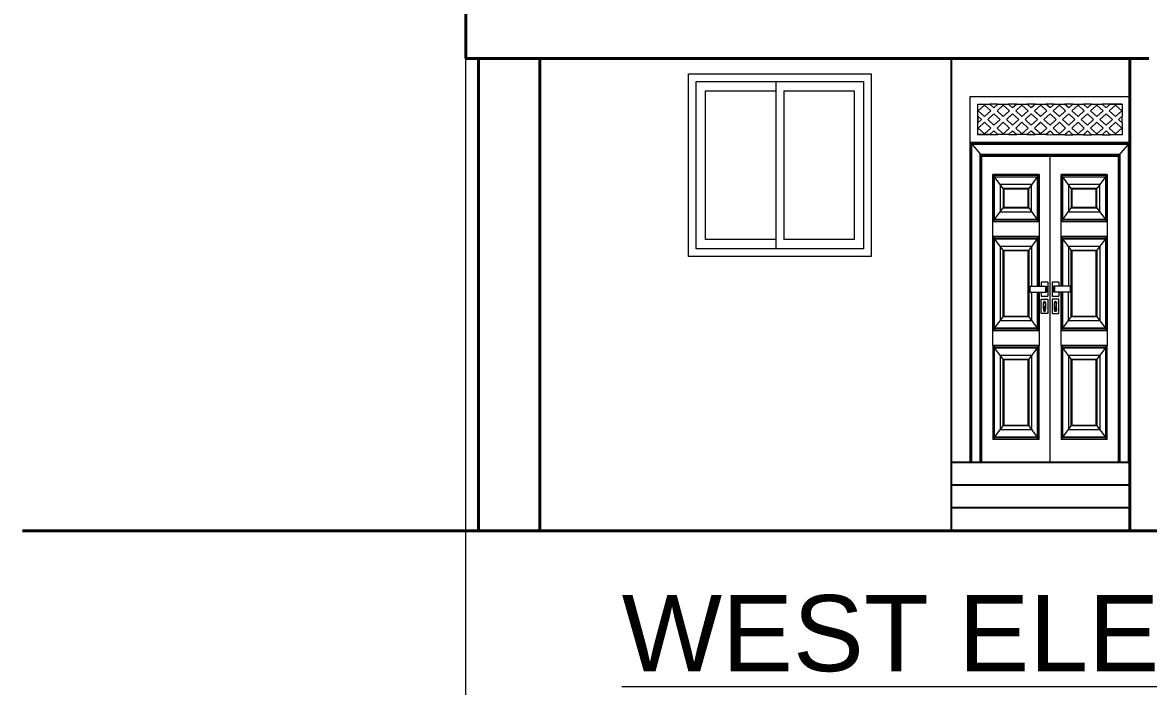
# Model space of a CAD drawing. Header units: inches. Extents: x 136316 to 155547, y -21384 to -17606.
# Drawn here: x 154909 to 155204.9, y -20502.4 to -20328.1 of the extents above; entities that cross this region are included whole.
import ezdxf

# ---------------------------------------------------------------- set-up
doc = ezdxf.new("R2010")
doc.units = ezdxf.units.IN
doc.header["$LTSCALE"] = 0.5
doc.header["$MEASUREMENT"] = 0
for name, color, linetype, lineweight in [('Annotate-Lite.w', 177, 'Continuous', 9), ('F-FURNITURE', 30, 'Continuous', 13), ('HACTH', 253, 'Continuous', 9), ('Text-100.w', 254, 'Continuous', 9), ('wall', 1, 'Continuous', 40), ('wall light', 6, 'Continuous', 25), ('window', 4, 'Continuous', 13)]:
    doc.layers.add(name, color=color, linetype=linetype, lineweight=lineweight)
doc.styles.add('arial', font='arial.ttf')

msp = doc.modelspace()

# ---------------------------------------------------------------- linework, layer by layer
at = {"layer": 'Annotate-Lite.w'}
msp.add_xline((155025.48, -19234.17), (0, 1), dxfattribs=at)
at = {"layer": 'F-FURNITURE'}
for p, q in [((155158.03, -20443.52), (155158.03, -20347.52)), ((155158.03, -20347.52), (155200.03, -20347.52)), ((155160.03, -20352.62), (155160.03, -20349.52)), ((155160.03, -20349.52), (155163.22, -20349.52)), ((155160.19, -20351.25), (155161.83, -20349.74)), ((155160.19, -20351.25), (155161.83, -20349.75)), ((155161.83, -20349.74), (155163.47, -20351.25)), ((155164.29, -20350.5), (155163.22, -20349.52)), ((155163.22, -20349.52), (155163.23, -20349.52)), ((155164.29, -20350.49), (155163.23, -20349.52)), ((155165.35, -20349.52), (155163.23, -20349.52)), ((155165.35, -20349.52), (155164.29, -20350.5)), ((155165.1, -20351.25), (155166.74, -20349.74)), ((155165.11, -20351.25), (155166.75, -20349.75)), ((155165.35, -20349.52), (155168.14, -20349.52)), ((155166.74, -20349.74), (155168.38, -20351.25)), ((155169.2, -20350.5), (155168.14, -20349.52)), ((155169.2, -20350.5), (155168.14, -20349.52)), ((155168.14, -20349.52), (155168.14, -20349.52)), ((155170.27, -20349.52), (155168.14, -20349.52)), ((155170.27, -20349.52), (155169.2, -20350.5)), ((155170.02, -20351.25), (155171.66, -20349.74)), ((155170.03, -20351.25), (155171.66, -20349.75)), ((155170.27, -20349.52), (155173.05, -20349.52)), ((155171.66, -20349.74), (155173.3, -20351.25)), ((155174.12, -20350.5), (155173.05, -20349.52)), ((155173.05, -20349.52), (155173.06, -20349.52)), ((155174.12, -20350.5), (155173.06, -20349.52)), ((155175.18, -20349.52), (155173.06, -20349.52)), ((155175.18, -20349.52), (155174.12, -20350.5)), ((155174.94, -20351.25), (155176.58, -20349.74)), ((155174.94, -20351.25), (155176.58, -20349.75)), ((155175.18, -20349.52), (155177.97, -20349.52)), ((155176.58, -20349.74), (155178.21, -20351.25)), ((155179.03, -20350.5), (155177.97, -20349.52)), ((155177.97, -20349.52), (155177.97, -20349.52)), ((155179.04, -20350.5), (155177.97, -20349.52)), ((155180.1, -20349.52), (155177.97, -20349.52)), ((155180.1, -20349.52), (155179.03, -20350.5)), ((155179.85, -20351.25), (155181.49, -20349.74)), ((155179.86, -20351.25), (155181.49, -20349.75)), ((155180.1, -20349.52), (155182.88, -20349.52)), ((155181.49, -20349.74), (155183.13, -20351.25)), ((155183.95, -20350.5), (155182.88, -20349.52)), ((155182.88, -20349.52), (155182.89, -20349.52)), ((155183.95, -20350.5), (155182.89, -20349.52)), ((155185.01, -20349.52), (155182.89, -20349.52)), ((155185.01, -20349.52), (155183.95, -20350.5)), ((155184.77, -20351.25), (155186.41, -20349.74)), ((155184.77, -20351.25), (155186.41, -20349.75)), ((155185.01, -20349.52), (155187.8, -20349.52)), ((155186.41, -20349.74), (155188.05, -20351.25)), ((155188.86, -20350.5), (155187.8, -20349.52)), ((155187.8, -20349.52), (155187.81, -20349.52)), ((155188.87, -20350.5), (155187.81, -20349.52)), ((155189.93, -20349.52), (155187.81, -20349.52)), ((155189.93, -20349.52), (155188.86, -20350.5)), ((155189.68, -20351.25), (155191.32, -20349.74)), ((155189.69, -20351.25), (155191.33, -20349.75)), ((155189.93, -20349.52), (155192.72, -20349.52)), ((155191.32, -20349.74), (155192.96, -20351.25)), ((155193.78, -20350.5), (155192.72, -20349.52)), ((155192.72, -20349.52), (155192.72, -20349.52)), ((155193.78, -20350.5), (155192.72, -20349.52)), ((155194.85, -20349.52), (155192.72, -20349.52)), ((155194.85, -20349.52), (155193.78, -20350.5)), ((155194.6, -20351.25), (155196.24, -20349.75)), ((155194.61, -20351.25), (155196.24, -20349.75)), ((155194.85, -20349.52), (155194.85, -20349.52)), ((155194.85, -20349.52), (155198.03, -20349.52)), ((155198.03, -20349.52), (155194.85, -20349.52)), ((155196.24, -20349.75), (155197.88, -20351.25)), ((155198.03, -20349.52), (155198.03, -20352.62)), ((155198.03, -20349.52), (155198.03, -20349.52)), ((155160.03, -20357.51), (155160.03, -20352.62)), ((155160.03, -20352.62), (155161.01, -20353.52)), ((155161.01, -20353.52), (155160.03, -20354.41)), ((155160.06, -20352.64), (155160.06, -20354.39)), ((155161.83, -20352.76), (155160.19, -20351.25)), ((155160.19, -20351.25), (155160.19, -20351.25)), ((155161.83, -20352.76), (155160.19, -20351.25)), ((155163.47, -20351.25), (155161.83, -20352.76)), ((155162.65, -20353.52), (155164.29, -20352.01)), ((155162.65, -20353.52), (155164.29, -20352.01)), ((155164.28, -20355.02), (155162.65, -20353.52)), ((155162.65, -20353.52), (155162.65, -20353.52)), ((155164.29, -20355.02), (155162.65, -20353.52)), ((155165.92, -20353.52), (155164.28, -20355.02)), ((155164.29, -20352.01), (155165.92, -20353.52)), ((155166.74, -20352.76), (155165.1, -20351.25)), ((155165.1, -20351.25), (155165.11, -20351.25)), ((155166.75, -20352.76), (155165.11, -20351.25)), ((155168.38, -20351.25), (155166.74, -20352.76)), ((155167.56, -20353.52), (155169.2, -20352.01)), ((155169.2, -20355.02), (155167.56, -20353.52)), ((155167.56, -20353.52), (155167.57, -20353.52)), ((155167.57, -20353.52), (155169.2, -20352.01)), ((155169.2, -20355.02), (155167.57, -20353.52)), ((155169.2, -20352.01), (155170.84, -20353.52)), ((155170.84, -20353.52), (155169.2, -20355.02)), ((155171.66, -20352.76), (155170.02, -20351.25)), ((155170.02, -20351.25), (155170.03, -20351.25)), ((155171.66, -20352.76), (155170.03, -20351.25)), ((155173.3, -20351.25), (155171.66, -20352.76)), ((155172.48, -20353.52), (155174.12, -20352.01)), ((155172.48, -20353.52), (155174.12, -20352.01)), ((155174.12, -20355.02), (155172.48, -20353.52)), ((155172.48, -20353.52), (155172.48, -20353.52)), ((155174.12, -20355.02), (155172.48, -20353.52)), ((155174.12, -20352.01), (155175.76, -20353.52)), ((155175.76, -20353.52), (155174.12, -20355.02)), ((155176.57, -20352.76), (155174.94, -20351.25)), ((155174.94, -20351.25), (155174.94, -20351.25)), ((155176.58, -20352.76), (155174.94, -20351.25)), ((155178.21, -20351.25), (155176.57, -20352.76)), ((155177.39, -20353.52), (155179.03, -20352.01)), ((155179.03, -20355.03), (155177.39, -20353.52)), ((155177.39, -20353.52), (155177.4, -20353.52)), ((155177.4, -20353.52), (155179.04, -20352.01)), ((155179.04, -20355.02), (155177.4, -20353.52)), ((155179.03, -20352.01), (155180.67, -20353.52)), ((155180.67, -20353.52), (155179.03, -20355.03)), ((155181.49, -20352.76), (155179.85, -20351.25)), ((155179.85, -20351.25), (155179.86, -20351.25)), ((155181.49, -20352.76), (155179.86, -20351.25)), ((155183.13, -20351.25), (155181.49, -20352.76)), ((155182.31, -20353.52), (155183.95, -20352.01)), ((155183.95, -20355.03), (155182.31, -20353.52)), ((155182.31, -20353.52), (155182.32, -20353.52)), ((155182.32, -20353.52), (155183.95, -20352.01)), ((155183.95, -20355.02), (155182.32, -20353.52)), ((155183.95, -20352.01), (155185.59, -20353.52)), ((155185.59, -20353.52), (155183.95, -20355.03)), ((155186.41, -20352.76), (155184.77, -20351.25)), ((155186.41, -20352.76), (155184.77, -20351.25)), ((155184.77, -20351.25), (155184.77, -20351.25)), ((155188.05, -20351.25), (155186.41, -20352.76)), ((155187.23, -20353.52), (155188.86, -20352.01)), ((155187.23, -20353.52), (155188.87, -20352.01)), ((155188.86, -20355.03), (155187.23, -20353.52)), ((155187.23, -20353.52), (155187.23, -20353.52)), ((155188.87, -20355.02), (155187.23, -20353.52)), ((155188.86, -20352.01), (155190.5, -20353.52)), ((155190.5, -20353.52), (155188.86, -20355.03)), ((155191.32, -20352.76), (155189.68, -20351.25)), ((155189.68, -20351.25), (155189.69, -20351.25)), ((155191.33, -20352.76), (155189.69, -20351.25)), ((155192.96, -20351.25), (155191.32, -20352.76)), ((155192.14, -20353.52), (155193.78, -20352.01)), ((155193.78, -20355.03), (155192.14, -20353.52)), ((155192.14, -20353.52), (155192.15, -20353.52)), ((155192.15, -20353.52), (155193.78, -20352.01)), ((155193.78, -20355.02), (155192.15, -20353.52)), ((155193.78, -20352.01), (155195.42, -20353.52)), ((155195.42, -20353.52), (155193.78, -20355.03)), ((155196.24, -20352.76), (155194.6, -20351.25)), ((155194.6, -20351.25), (155194.61, -20351.25)), ((155196.24, -20352.76), (155194.61, -20351.25)), ((155197.88, -20351.25), (155196.24, -20352.76)), ((155197.06, -20353.52), (155198.03, -20352.62)), ((155197.06, -20353.52), (155198.03, -20352.63)), ((155198.03, -20354.41), (155197.06, -20353.52)), ((155198.03, -20354.41), (155197.06, -20353.52)), ((155197.06, -20353.52), (155197.06, -20353.52)), ((155198.03, -20352.63), (155198.03, -20352.62)), ((155198.03, -20354.41), (155198.03, -20352.63)), ((155160.19, -20355.78), (155161.83, -20354.27)), ((155160.19, -20355.78), (155161.83, -20354.27)), ((155161.83, -20357.29), (155160.19, -20355.78)), ((155161.83, -20357.28), (155160.19, -20355.78)), ((155160.19, -20355.78), (155160.19, -20355.78)), ((155161.83, -20354.27), (155163.47, -20355.78)), ((155163.47, -20355.78), (155161.83, -20357.29)), ((155163.22, -20357.51), (155164.28, -20356.53)), ((155163.22, -20357.51), (155164.29, -20356.54)), ((155164.28, -20356.53), (155165.35, -20357.51)), ((155165.1, -20355.78), (155166.74, -20354.27)), ((155166.74, -20357.29), (155165.1, -20355.78)), ((155165.1, -20355.78), (155165.11, -20355.78)), ((155165.11, -20355.78), (155166.75, -20354.27)), ((155166.75, -20357.28), (155165.11, -20355.78)), ((155166.74, -20354.27), (155168.38, -20355.78)), ((155168.38, -20355.78), (155166.74, -20357.29)), ((155168.14, -20357.51), (155169.2, -20356.53)), ((155168.14, -20357.51), (155169.2, -20356.54)), ((155169.2, -20356.53), (155170.27, -20357.51)), ((155170.02, -20355.78), (155171.66, -20354.27)), ((155171.66, -20357.29), (155170.02, -20355.78)), ((155170.02, -20355.78), (155170.03, -20355.78)), ((155170.03, -20355.78), (155171.66, -20354.27)), ((155171.66, -20357.29), (155170.03, -20355.78)), ((155171.66, -20354.27), (155173.3, -20355.78)), ((155173.3, -20355.78), (155171.66, -20357.29)), ((155173.05, -20357.51), (155174.12, -20356.53)), ((155173.06, -20357.51), (155174.12, -20356.54)), ((155174.12, -20356.53), (155175.18, -20357.51)), ((155174.94, -20355.78), (155176.57, -20354.27)), ((155174.94, -20355.78), (155176.58, -20354.27)), ((155176.57, -20357.29), (155174.94, -20355.78)), ((155176.58, -20357.29), (155174.94, -20355.78)), ((155174.94, -20355.78), (155174.94, -20355.78)), ((155176.57, -20354.27), (155178.21, -20355.78)), ((155178.21, -20355.78), (155176.57, -20357.29)), ((155177.97, -20357.51), (155179.03, -20356.53)), ((155177.97, -20357.51), (155179.04, -20356.54)), ((155179.03, -20356.53), (155180.1, -20357.52)), ((155179.85, -20355.78), (155181.49, -20354.27)), ((155181.49, -20357.29), (155179.85, -20355.78)), ((155179.85, -20355.78), (155179.86, -20355.78)), ((155179.86, -20355.78), (155181.49, -20354.27)), ((155181.49, -20357.29), (155179.86, -20355.78)), ((155181.49, -20354.27), (155183.13, -20355.78)), ((155183.13, -20355.78), (155181.49, -20357.29)), ((155182.88, -20357.52), (155183.95, -20356.53)), ((155182.89, -20357.52), (155183.95, -20356.54)), ((155183.95, -20356.53), (155185.01, -20357.52)), ((155184.77, -20355.78), (155186.41, -20354.27)), ((155184.77, -20355.78), (155186.41, -20354.27)), ((155186.41, -20357.29), (155184.77, -20355.78)), ((155184.77, -20355.78), (155184.77, -20355.78)), ((155186.41, -20357.29), (155184.77, -20355.78)), ((155186.41, -20354.27), (155188.05, -20355.78)), ((155188.05, -20355.78), (155186.41, -20357.29)), ((155187.8, -20357.52), (155188.86, -20356.53)), ((155187.8, -20357.52), (155188.87, -20356.54)), ((155188.86, -20356.53), (155189.93, -20357.52)), ((155189.68, -20355.78), (155191.32, -20354.27)), ((155191.32, -20357.29), (155189.68, -20355.78)), ((155189.68, -20355.78), (155189.69, -20355.78)), ((155189.69, -20355.78), (155191.33, -20354.27)), ((155191.33, -20357.29), (155189.69, -20355.78)), ((155191.32, -20354.27), (155192.96, -20355.78)), ((155192.96, -20355.78), (155191.32, -20357.29)), ((155192.71, -20357.52), (155193.78, -20356.53)), ((155192.72, -20357.52), (155193.78, -20356.54)), ((155193.78, -20356.53), (155194.85, -20357.52)), ((155194.6, -20355.78), (155196.24, -20354.27)), ((155196.24, -20357.29), (155194.6, -20355.78)), ((155194.6, -20355.78), (155194.61, -20355.78)), ((155194.61, -20355.78), (155196.24, -20354.27)), ((155196.24, -20357.29), (155194.61, -20355.78)), ((155196.24, -20354.27), (155197.88, -20355.78)), ((155197.88, -20355.78), (155196.24, -20357.29)), ((155198.03, -20354.41), (155198.03, -20357.52)), ((155198.03, -20354.41), (155198.03, -20354.41)), ((155158.03, -20359.52), (155200.03, -20359.52)), ((155158.1, -20443.52), (155158.1, -20359.59)), ((155158.1, -20359.59), (155199.97, -20359.59)), ((155158.1, -20359.59), (155161.03, -20363.02)), ((155160.03, -20357.51), (155160.03, -20357.52)), ((155163.22, -20357.51), (155160.03, -20357.51)), ((155160.03, -20357.52), (155160.06, -20357.52)), ((155160.06, -20357.51), (155160.06, -20357.52)), ((155160.06, -20357.52), (155163.22, -20357.51)), ((155163.22, -20357.51), (155163.22, -20357.51)), ((155163.22, -20357.51), (155165.35, -20357.51)), ((155168.14, -20357.51), (155165.35, -20357.51)), ((155168.14, -20357.51), (155168.14, -20357.51)), ((155168.14, -20357.51), (155170.27, -20357.51)), ((155173.05, -20357.51), (155170.27, -20357.51)), ((155173.06, -20357.51), (155173.05, -20357.51)), ((155173.06, -20357.51), (155175.18, -20357.51)), ((155177.97, -20357.51), (155175.18, -20357.51)), ((155177.97, -20357.51), (155177.97, -20357.51)), ((155177.97, -20357.51), (155180.1, -20357.52)), ((155182.88, -20357.52), (155180.1, -20357.52)), ((155182.89, -20357.52), (155182.88, -20357.52)), ((155182.89, -20357.52), (155185.01, -20357.52)), ((155187.8, -20357.52), (155185.01, -20357.52)), ((155187.8, -20357.52), (155187.8, -20357.52)), ((155187.8, -20357.52), (155189.93, -20357.52)), ((155192.71, -20357.52), (155189.93, -20357.52)), ((155192.72, -20357.52), (155192.71, -20357.52)), ((155192.72, -20357.52), (155194.85, -20357.52)), ((155198.03, -20357.52), (155194.85, -20357.52)), ((155199.97, -20359.59), (155197.03, -20363.02)), ((155199.97, -20359.59), (155199.97, -20443.52)), ((155158.12, -20359.62), (155199.95, -20359.62)), ((155158.12, -20362.52), (155158.12, -20359.62)), ((155158.12, -20362.52), (155158.18, -20362.52)), ((155158.12, -20443.52), (155158.12, -20362.52)), ((155158.22, -20362.52), (155158.26, -20362.52)), ((155158.31, -20362.52), (155158.41, -20362.52)), ((155158.46, -20443.52), (155158.46, -20360.02)), ((155158.46, -20360.02), (155199.6, -20360.02)), ((155199.6, -20360.02), (155199.6, -20443.52)), ((155199.6, -20362.52), (155199.7, -20362.52)), ((155199.76, -20362.52), (155199.8, -20362.52)), ((155199.85, -20362.52), (155199.92, -20362.52)), ((155199.95, -20359.62), (155199.95, -20443.52)), ((155160.69, -20443.52), (155160.69, -20362.62)), ((155160.69, -20362.62), (155197.38, -20362.62)), ((155161.03, -20443.52), (155161.03, -20363.02)), ((155161.03, -20363.02), (155197.03, -20363.02)), ((155161.12, -20362.62), (155161.12, -20362.67)), ((155161.12, -20362.72), (155161.12, -20362.77)), ((155161.12, -20362.82), (155161.12, -20362.9)), ((155161.12, -20362.93), (155161.12, -20363.02)), ((155161.12, -20443.52), (155161.12, -20363.12)), ((155161.12, -20363.12), (155196.95, -20363.12)), ((155179.03, -20443.52), (155179.03, -20363.12)), ((155196.95, -20362.62), (155196.95, -20362.67)), ((155196.95, -20362.72), (155196.95, -20362.77)), ((155196.95, -20362.82), (155196.95, -20362.9)), ((155196.95, -20362.93), (155196.95, -20363.02)), ((155196.95, -20363.12), (155196.95, -20443.52)), ((155197.03, -20363.02), (155197.03, -20443.52)), ((155197.38, -20362.62), (155197.38, -20443.52)), ((155164.01, -20408.99), (155164.01, -20368.01)), ((155176.14, -20368.01), (155164.01, -20368.01)), ((155164.09, -20380.28), (155164.09, -20368.12)), ((155164.09, -20368.12), (155176.06, -20368.12)), ((155164.09, -20368.12), (155164.42, -20368.56)), ((155175.73, -20368.56), (155176.06, -20368.12)), ((155176.06, -20368.12), (155176.06, -20380.28)), ((155176.14, -20368.01), (155176.14, -20397.29)), ((155181.93, -20397.29), (155181.93, -20368.01)), ((155194.05, -20368.01), (155181.93, -20368.01)), ((155182.01, -20380.28), (155182.01, -20368.12)), ((155182.01, -20368.12), (155193.97, -20368.12)), ((155182.01, -20368.12), (155182.34, -20368.56)), ((155193.64, -20368.56), (155193.97, -20368.12)), ((155193.97, -20368.12), (155193.97, -20380.28)), ((155194.05, -20368.01), (155194.05, -20408.99)), ((155164.42, -20379.84), (155164.42, -20368.56)), ((155164.42, -20368.56), (155175.73, -20368.56)), ((155164.48, -20379.76), (155164.48, -20368.63)), ((155164.48, -20368.63), (155175.67, -20368.63)), ((155166.72, -20371.62), (155164.48, -20368.63)), ((155174.21, -20370.59), (155165.94, -20370.59)), ((155165.94, -20370.59), (155165.94, -20377.8)), ((155175.67, -20368.63), (155173.43, -20371.62)), ((155174.21, -20377.8), (155174.21, -20370.59)), ((155175.67, -20368.63), (155175.67, -20379.76)), ((155175.73, -20368.56), (155175.73, -20379.84)), ((155175.75, -20368.53), (155175.75, -20379.87)), ((155182.34, -20379.84), (155182.34, -20368.56)), ((155182.34, -20368.56), (155193.64, -20368.56)), ((155182.39, -20379.76), (155182.39, -20368.63)), ((155182.39, -20368.63), (155193.59, -20368.63)), ((155184.63, -20371.62), (155182.39, -20368.63)), ((155192.12, -20370.59), (155183.86, -20370.59)), ((155183.86, -20370.59), (155183.86, -20377.8)), ((155193.59, -20368.63), (155191.35, -20371.62)), ((155192.12, -20377.8), (155192.12, -20370.59)), ((155193.59, -20368.63), (155193.59, -20379.76)), ((155193.64, -20368.56), (155193.64, -20379.84)), ((155193.67, -20368.53), (155193.67, -20379.87)), ((155173.43, -20371.62), (155166.72, -20371.62)), ((155166.72, -20371.62), (155166.72, -20376.77)), ((155166.79, -20371.72), (155166.79, -20376.67)), ((155173.36, -20371.72), (155166.79, -20371.72)), ((155166.87, -20371.83), (155166.87, -20376.57)), ((155173.28, -20371.83), (155166.87, -20371.83)), ((155173.28, -20376.57), (155173.28, -20371.83)), ((155173.36, -20376.67), (155173.36, -20371.72)), ((155173.43, -20376.77), (155173.43, -20371.62)), ((155191.35, -20371.62), (155184.63, -20371.62)), ((155184.63, -20371.62), (155184.63, -20376.77)), ((155184.71, -20371.72), (155184.71, -20376.67)), ((155191.27, -20371.72), (155184.71, -20371.72)), ((155184.79, -20371.83), (155184.79, -20376.57)), ((155191.19, -20371.83), (155184.79, -20371.83)), ((155191.19, -20376.57), (155191.19, -20371.83)), ((155191.27, -20376.67), (155191.27, -20371.72)), ((155191.35, -20376.77), (155191.35, -20371.62)), ((155164.48, -20379.76), (155166.72, -20376.77)), ((155166.72, -20376.77), (155173.43, -20376.77)), ((155166.79, -20376.67), (155173.36, -20376.67)), ((155166.87, -20376.57), (155173.28, -20376.57)), ((155173.43, -20376.77), (155175.67, -20379.76)), ((155182.39, -20379.76), (155184.63, -20376.77)), ((155184.63, -20376.77), (155191.35, -20376.77)), ((155184.71, -20376.67), (155191.27, -20376.67)), ((155184.79, -20376.57), (155191.19, -20376.57)), ((155191.35, -20376.77), (155193.59, -20379.76)), ((155164.09, -20380.28), (155164.42, -20379.84)), ((155176.06, -20380.28), (155164.09, -20380.28)), ((155175.75, -20379.87), (155164.4, -20379.87)), ((155175.73, -20379.84), (155164.42, -20379.84)), ((155175.67, -20379.76), (155164.48, -20379.76)), ((155165.94, -20377.8), (155174.21, -20377.8)), ((155176.06, -20380.28), (155175.73, -20379.84)), ((155182.01, -20380.28), (155182.34, -20379.84)), ((155193.97, -20380.28), (155182.01, -20380.28)), ((155193.67, -20379.87), (155182.31, -20379.87)), ((155193.64, -20379.84), (155182.34, -20379.84)), ((155193.59, -20379.76), (155182.39, -20379.76)), ((155183.86, -20377.8), (155192.12, -20377.8)), ((155193.97, -20380.28), (155193.64, -20379.84)), ((155176.14, -20380.38), (155164.01, -20380.38)), ((155194.05, -20380.38), (155181.93, -20380.38)), ((155176.14, -20384.25), (155164.01, -20384.25)), ((155164.09, -20408.88), (155164.09, -20384.35)), ((155164.09, -20384.35), (155176.06, -20384.35)), ((155164.09, -20384.35), (155164.4, -20384.76)), ((155164.4, -20384.76), (155175.75, -20384.76)), ((155164.4, -20384.76), (155164.42, -20384.79)), ((155164.42, -20408.45), (155164.42, -20384.79)), ((155164.42, -20384.79), (155175.73, -20384.79)), ((155166.72, -20387.85), (155164.48, -20384.87)), ((155164.48, -20408.37), (155164.48, -20384.87)), ((155164.48, -20384.87), (155175.67, -20384.87)), ((155175.67, -20384.87), (155173.43, -20387.85)), ((155175.67, -20384.87), (155175.67, -20397.29)), ((155175.75, -20384.76), (155175.73, -20384.79)), ((155175.73, -20384.79), (155175.73, -20397.29)), ((155176.06, -20384.35), (155175.75, -20384.76)), ((155175.75, -20384.76), (155175.75, -20397.29)), ((155176.06, -20384.35), (155176.06, -20397.29)), ((155194.05, -20384.25), (155181.93, -20384.25)), ((155182.01, -20397.29), (155182.01, -20384.35)), ((155182.01, -20384.35), (155193.97, -20384.35)), ((155182.01, -20384.35), (155182.31, -20384.76)), ((155182.31, -20384.76), (155193.67, -20384.76)), ((155182.31, -20384.76), (155182.33, -20384.79)), ((155182.33, -20397.29), (155182.33, -20384.79)), ((155182.33, -20384.79), (155193.65, -20384.79)), ((155184.63, -20387.85), (155182.39, -20384.87)), ((155182.39, -20397.29), (155182.39, -20384.87)), ((155182.39, -20384.87), (155193.59, -20384.87)), ((155193.59, -20384.87), (155191.35, -20387.85)), ((155193.59, -20384.87), (155193.59, -20408.37)), ((155193.67, -20384.76), (155193.65, -20384.79)), ((155193.65, -20384.79), (155193.65, -20408.45)), ((155193.97, -20384.35), (155193.67, -20384.76)), ((155193.67, -20384.76), (155193.67, -20408.47)), ((155193.97, -20384.35), (155193.97, -20408.88)), ((155165.94, -20386.82), (155174.21, -20386.82)), ((155165.94, -20386.82), (155165.94, -20406.41)), ((155166.72, -20387.85), (155173.43, -20387.85)), ((155166.72, -20405.38), (155166.72, -20387.85)), ((155173.36, -20387.96), (155166.79, -20387.96)), ((155166.79, -20387.96), (155166.79, -20405.27)), ((155173.28, -20388.06), (155166.87, -20388.06)), ((155166.87, -20388.06), (155166.87, -20405.17)), ((155173.28, -20405.17), (155173.28, -20388.06)), ((155173.36, -20405.27), (155173.36, -20387.96)), ((155173.43, -20387.85), (155173.43, -20405.38)), ((155174.21, -20386.82), (155174.21, -20397.29)), ((155183.86, -20386.82), (155192.12, -20386.82)), ((155183.86, -20386.82), (155183.86, -20397.29)), ((155184.63, -20387.85), (155191.35, -20387.85)), ((155184.63, -20405.38), (155184.63, -20387.85)), ((155191.27, -20387.96), (155184.71, -20387.96)), ((155184.71, -20387.96), (155184.71, -20405.27)), ((155191.19, -20388.06), (155184.79, -20388.06)), ((155184.79, -20388.06), (155184.79, -20405.17)), ((155191.19, -20405.17), (155191.19, -20388.06)), ((155191.27, -20405.27), (155191.27, -20387.96)), ((155191.35, -20387.85), (155191.35, -20405.38)), ((155192.12, -20386.82), (155192.12, -20406.41)), ((155173.51, -20397.29), (155173.51, -20398.89)), ((155173.51, -20397.29), (155178.07, -20397.29)), ((155173.75, -20397.29), (155173.75, -20398.89)), ((155176.73, -20396.23), (155176.73, -20397.29)), ((155178.44, -20396.23), (155176.73, -20396.23)), ((155177.83, -20397.29), (155177.83, -20398.89)), ((155178.07, -20397.29), (155178.07, -20398.89)), ((155178.44, -20396.23), (155178.44, -20399.95)), ((155181.33, -20396.23), (155179.63, -20396.23)), ((155179.63, -20396.23), (155179.63, -20399.95)), ((155179.99, -20397.29), (155179.99, -20398.89)), ((155184.55, -20397.29), (155179.99, -20397.29)), ((155180.24, -20397.29), (155180.24, -20398.89)), ((155181.33, -20396.23), (155181.33, -20397.29)), ((155184.31, -20397.29), (155184.31, -20398.89)), ((155184.55, -20397.29), (155184.55, -20398.89)), ((155173.51, -20398.89), (155178.07, -20398.89)), ((155174.21, -20398.89), (155174.21, -20406.41)), ((155175.67, -20398.89), (155175.67, -20408.37)), ((155175.73, -20398.89), (155175.73, -20408.45)), ((155175.75, -20398.89), (155175.75, -20408.47)), ((155176.06, -20398.89), (155176.06, -20408.88)), ((155176.14, -20398.89), (155176.14, -20408.99)), ((155176.73, -20398.89), (155176.73, -20399.95)), ((155176.73, -20399.95), (155178.44, -20399.95)), ((155176.73, -20400.75), (155178.44, -20400.75)), ((155176.73, -20404.48), (155176.73, -20400.75)), ((155178.44, -20400.75), (155178.44, -20404.48)), ((155179.63, -20399.95), (155181.33, -20399.95)), ((155179.63, -20400.75), (155179.63, -20404.48)), ((155181.33, -20400.75), (155179.63, -20400.75)), ((155184.55, -20398.89), (155179.99, -20398.89)), ((155181.33, -20398.89), (155181.33, -20399.95)), ((155181.33, -20404.48), (155181.33, -20400.75)), ((155181.93, -20408.99), (155181.93, -20398.89)), ((155182.01, -20408.88), (155182.01, -20398.89)), ((155182.33, -20408.45), (155182.33, -20398.89)), ((155182.39, -20408.37), (155182.39, -20398.89)), ((155183.86, -20406.41), (155183.86, -20398.89)), ((155177.29, -20401.78), (155177.28, -20401.95)), ((155177.28, -20403.28), (155177.28, -20401.95)), ((155177.28, -20403.28), (155177.29, -20403.45)), ((155177.32, -20401.62), (155177.29, -20401.78)), ((155177.29, -20403.45), (155177.32, -20403.61)), ((155177.37, -20401.48), (155177.32, -20401.62)), ((155177.32, -20403.61), (155177.37, -20403.75)), ((155177.33, -20401.95), (155177.34, -20401.8)), ((155177.33, -20403.27), (155177.33, -20401.95)), ((155177.36, -20403), (155177.33, -20403.14)), ((155177.33, -20403.14), (155177.33, -20403.27)), ((155177.33, -20403.27), (155177.33, -20403.28)), ((155177.33, -20403.28), (155177.33, -20403.29)), ((155177.33, -20403.29), (155177.34, -20403.43)), ((155177.34, -20401.8), (155177.36, -20401.67)), ((155177.34, -20403.43), (155177.34, -20403.43)), ((155177.34, -20403.43), (155177.36, -20403.56)), ((155177.36, -20401.67), (155177.4, -20401.55)), ((155177.4, -20402.88), (155177.36, -20403)), ((155177.36, -20403.56), (155177.36, -20403.57)), ((155177.36, -20403.57), (155177.4, -20403.68)), ((155177.43, -20401.37), (155177.37, -20401.48)), ((155177.37, -20403.75), (155177.43, -20403.86)), ((155177.4, -20401.55), (155177.46, -20401.46)), ((155177.45, -20402.79), (155177.4, -20402.88)), ((155177.4, -20403.68), (155177.4, -20403.68)), ((155177.4, -20403.68), (155177.46, -20403.77)), ((155177.51, -20401.31), (155177.43, -20401.37)), ((155177.43, -20403.86), (155177.51, -20403.92)), ((155177.52, -20402.73), (155177.45, -20402.79)), ((155177.46, -20401.46), (155177.52, -20401.4)), ((155177.46, -20403.77), (155177.46, -20403.77)), ((155177.46, -20403.77), (155177.52, -20403.82)), ((155177.58, -20401.28), (155177.51, -20401.31)), ((155177.51, -20403.92), (155177.58, -20403.94)), ((155177.52, -20401.4), (155177.58, -20401.38)), ((155177.58, -20402.71), (155177.52, -20402.73)), ((155177.52, -20403.82), (155177.52, -20403.83)), ((155177.52, -20403.83), (155177.58, -20403.84)), ((155177.55, -20403.01), (155177.62, -20403.01)), ((155177.55, -20403.55), (155177.55, -20403.01)), ((155177.62, -20403.55), (155177.55, -20403.55)), ((155177.66, -20401.31), (155177.58, -20401.28)), ((155177.58, -20401.38), (155177.65, -20401.4)), ((155177.65, -20402.73), (155177.58, -20402.71)), ((155177.58, -20403.84), (155177.59, -20403.84)), ((155177.58, -20403.94), (155177.66, -20403.92)), ((155177.59, -20403.84), (155177.65, -20403.82)), ((155177.62, -20403.01), (155177.62, -20403.55)), ((155177.65, -20401.4), (155177.71, -20401.46)), ((155177.71, -20402.79), (155177.65, -20402.73)), ((155177.65, -20403.82), (155177.71, -20403.77)), ((155177.65, -20403.82), (155177.65, -20403.82)), ((155177.74, -20401.37), (155177.66, -20401.31)), ((155177.66, -20403.92), (155177.74, -20403.86)), ((155177.71, -20401.46), (155177.77, -20401.55)), ((155177.77, -20402.87), (155177.71, -20402.79)), ((155177.71, -20403.77), (155177.72, -20403.77)), ((155177.72, -20403.77), (155177.77, -20403.68)), ((155177.8, -20401.48), (155177.74, -20401.37)), ((155177.74, -20403.86), (155177.8, -20403.75)), ((155177.77, -20401.55), (155177.81, -20401.67)), ((155177.81, -20402.99), (155177.77, -20402.87)), ((155177.77, -20403.67), (155177.81, -20403.56)), ((155177.77, -20403.68), (155177.77, -20403.67)), ((155177.85, -20401.62), (155177.8, -20401.48)), ((155177.8, -20403.75), (155177.85, -20403.61)), ((155177.81, -20401.67), (155177.83, -20401.8)), ((155177.83, -20403.13), (155177.81, -20402.99)), ((155177.81, -20403.56), (155177.83, -20403.43)), ((155177.81, -20403.56), (155177.81, -20403.56)), ((155177.83, -20401.8), (155177.84, -20401.95)), ((155177.84, -20403.27), (155177.83, -20403.13)), ((155177.83, -20403.43), (155177.84, -20403.42)), ((155177.84, -20401.95), (155177.84, -20403.27)), ((155177.84, -20403.42), (155177.84, -20403.27)), ((155177.88, -20401.78), (155177.85, -20401.62)), ((155177.85, -20403.61), (155177.88, -20403.45)), ((155177.89, -20401.95), (155177.88, -20401.78)), ((155177.88, -20403.45), (155177.89, -20403.28)), ((155177.89, -20403.28), (155177.89, -20401.95)), ((155180.18, -20401.95), (155180.19, -20401.78)), ((155180.18, -20403.28), (155180.18, -20401.95)), ((155180.19, -20403.45), (155180.18, -20403.28)), ((155180.19, -20401.78), (155180.22, -20401.62)), ((155180.22, -20403.61), (155180.19, -20403.45)), ((155180.22, -20401.62), (155180.27, -20401.48)), ((155180.23, -20401.8), (155180.22, -20401.95)), ((155180.22, -20401.95), (155180.22, -20403.27)), ((155180.22, -20403.27), (155180.23, -20403.13)), ((155180.23, -20403.42), (155180.22, -20403.27)), ((155180.27, -20403.75), (155180.22, -20403.61)), ((155180.26, -20401.67), (155180.23, -20401.8)), ((155180.23, -20403.13), (155180.26, -20402.99)), ((155180.23, -20403.43), (155180.23, -20403.42)), ((155180.26, -20403.56), (155180.23, -20403.43)), ((155180.3, -20401.55), (155180.26, -20401.67)), ((155180.26, -20402.99), (155180.3, -20402.87)), ((155180.26, -20403.56), (155180.26, -20403.56)), ((155180.3, -20403.67), (155180.26, -20403.56)), ((155180.27, -20401.48), (155180.33, -20401.37)), ((155180.33, -20403.86), (155180.27, -20403.75)), ((155180.35, -20401.46), (155180.3, -20401.55)), ((155180.3, -20402.87), (155180.35, -20402.79)), ((155180.3, -20403.68), (155180.3, -20403.67)), ((155180.35, -20403.77), (155180.3, -20403.68)), ((155180.33, -20401.37), (155180.4, -20401.31)), ((155180.4, -20403.92), (155180.33, -20403.86)), ((155180.41, -20401.4), (155180.35, -20401.46)), ((155180.35, -20402.79), (155180.42, -20402.73)), ((155180.35, -20403.77), (155180.35, -20403.77)), ((155180.41, -20403.82), (155180.35, -20403.77)), ((155180.4, -20401.31), (155180.48, -20401.28)), ((155180.48, -20403.94), (155180.4, -20403.92)), ((155180.48, -20401.38), (155180.41, -20401.4)), ((155180.48, -20403.84), (155180.41, -20403.82)), ((155180.41, -20403.82), (155180.41, -20403.82)), ((155180.42, -20402.73), (155180.48, -20402.71)), ((155180.45, -20403.01), (155180.45, -20403.55)), ((155180.51, -20403.01), (155180.45, -20403.01)), ((155180.45, -20403.55), (155180.51, -20403.55)), ((155180.48, -20401.28), (155180.56, -20401.31)), ((155180.55, -20401.4), (155180.48, -20401.38)), ((155180.48, -20402.71), (155180.55, -20402.73)), ((155180.54, -20403.83), (155180.48, -20403.84)), ((155180.48, -20403.84), (155180.48, -20403.84)), ((155180.56, -20403.92), (155180.48, -20403.94)), ((155180.51, -20403.55), (155180.51, -20403.01)), ((155180.55, -20403.82), (155180.54, -20403.83)), ((155180.61, -20401.46), (155180.55, -20401.4)), ((155180.55, -20402.73), (155180.61, -20402.79)), ((155180.61, -20403.77), (155180.55, -20403.82)), ((155180.56, -20401.31), (155180.63, -20401.37)), ((155180.63, -20403.86), (155180.56, -20403.92)), ((155180.66, -20401.55), (155180.61, -20401.46)), ((155180.61, -20402.79), (155180.67, -20402.88)), ((155180.66, -20403.68), (155180.61, -20403.77)), ((155180.61, -20403.77), (155180.61, -20403.77)), ((155180.63, -20401.37), (155180.7, -20401.48)), ((155180.7, -20403.75), (155180.63, -20403.86)), ((155180.7, -20401.67), (155180.66, -20401.55)), ((155180.7, -20403.57), (155180.66, -20403.68)), ((155180.66, -20403.68), (155180.66, -20403.68)), ((155180.67, -20402.88), (155180.71, -20403)), ((155180.7, -20401.48), (155180.74, -20401.62)), ((155180.73, -20401.8), (155180.7, -20401.67)), ((155180.73, -20403.43), (155180.7, -20403.56)), ((155180.7, -20403.56), (155180.7, -20403.57)), ((155180.74, -20403.61), (155180.7, -20403.75)), ((155180.71, -20403), (155180.73, -20403.14)), ((155180.74, -20401.95), (155180.73, -20401.8)), ((155180.73, -20403.14), (155180.74, -20403.27)), ((155180.74, -20403.29), (155180.73, -20403.43)), ((155180.73, -20403.43), (155180.73, -20403.43)), ((155180.74, -20401.62), (155180.77, -20401.78)), ((155180.74, -20403.27), (155180.74, -20401.95)), ((155180.74, -20403.27), (155180.74, -20403.28)), ((155180.74, -20403.28), (155180.74, -20403.29)), ((155180.77, -20403.45), (155180.74, -20403.61)), ((155180.77, -20401.78), (155180.78, -20401.95)), ((155180.78, -20403.28), (155180.77, -20403.45)), ((155180.78, -20403.28), (155180.78, -20401.95)), ((155164.48, -20408.37), (155166.72, -20405.38)), ((155174.21, -20406.41), (155165.94, -20406.41)), ((155173.43, -20405.38), (155166.72, -20405.38)), ((155166.79, -20405.27), (155173.36, -20405.27)), ((155166.87, -20405.17), (155173.28, -20405.17)), ((155173.43, -20405.38), (155175.67, -20408.37)), ((155178.44, -20404.48), (155176.73, -20404.48)), ((155179.63, -20404.48), (155181.33, -20404.48)), ((155182.39, -20408.37), (155184.63, -20405.38)), ((155192.12, -20406.41), (155183.86, -20406.41)), ((155191.35, -20405.38), (155184.63, -20405.38)), ((155184.71, -20405.27), (155191.27, -20405.27)), ((155184.79, -20405.17), (155191.19, -20405.17)), ((155191.35, -20405.38), (155193.59, -20408.37)), ((155164.01, -20412.85), (155164.01, -20408.99)), ((155176.14, -20408.99), (155164.01, -20408.99)), ((155164.09, -20408.88), (155164.42, -20408.45)), ((155176.06, -20408.88), (155164.09, -20408.88)), ((155175.73, -20408.45), (155164.42, -20408.45)), ((155175.67, -20408.37), (155164.48, -20408.37)), ((155175.75, -20408.47), (155175.73, -20408.45)), ((155176.06, -20408.88), (155175.75, -20408.47)), ((155176.14, -20408.99), (155176.14, -20412.85)), ((155181.93, -20412.85), (155181.93, -20408.99)), ((155194.05, -20408.99), (155181.93, -20408.99)), ((155182.01, -20408.88), (155182.33, -20408.45)), ((155193.97, -20408.88), (155182.01, -20408.88)), ((155193.65, -20408.45), (155182.33, -20408.45)), ((155193.59, -20408.37), (155182.39, -20408.37)), ((155193.67, -20408.47), (155193.65, -20408.45)), ((155193.97, -20408.88), (155193.67, -20408.47)), ((155194.05, -20408.99), (155194.05, -20412.85)), ((155164.01, -20412.85), (155164.01, -20437.59)), ((155176.14, -20412.85), (155164.01, -20412.85)), ((155176.14, -20437.59), (155176.14, -20412.85)), ((155181.93, -20412.85), (155181.93, -20437.59)), ((155194.05, -20412.85), (155181.93, -20412.85)), ((155194.05, -20437.59), (155194.05, -20412.85)), ((155164.09, -20437.49), (155164.09, -20412.95)), ((155164.09, -20412.95), (155176.06, -20412.95)), ((155164.09, -20412.95), (155164.4, -20413.37)), ((155164.4, -20413.37), (155175.75, -20413.37)), ((155164.4, -20413.37), (155164.42, -20413.39)), ((155164.42, -20437.05), (155164.42, -20413.39)), ((155164.42, -20413.39), (155175.73, -20413.39)), ((155166.72, -20416.46), (155164.48, -20413.47)), ((155164.48, -20436.97), (155164.48, -20413.47)), ((155164.48, -20413.47), (155175.67, -20413.47)), ((155165.94, -20415.43), (155174.21, -20415.43)), ((155165.94, -20415.43), (155165.94, -20435.01)), ((155175.67, -20413.47), (155173.43, -20416.46)), ((155174.21, -20415.43), (155174.21, -20435.01)), ((155175.67, -20413.47), (155175.67, -20436.97)), ((155175.75, -20413.37), (155175.73, -20413.39)), ((155175.73, -20413.39), (155175.73, -20437.05)), ((155176.06, -20412.95), (155175.75, -20413.37)), ((155175.75, -20413.37), (155175.75, -20437.07)), ((155176.06, -20412.95), (155176.06, -20437.49)), ((155182.01, -20437.49), (155182.01, -20412.95)), ((155182.01, -20412.95), (155193.97, -20412.95)), ((155182.01, -20412.95), (155182.31, -20413.37)), ((155182.31, -20413.37), (155193.67, -20413.37)), ((155182.31, -20413.37), (155182.33, -20413.39)), ((155182.33, -20437.05), (155182.33, -20413.39)), ((155182.33, -20413.39), (155193.65, -20413.39)), ((155184.63, -20416.46), (155182.39, -20413.47)), ((155182.39, -20436.97), (155182.39, -20413.47)), ((155182.39, -20413.47), (155193.59, -20413.47)), ((155183.86, -20415.43), (155192.12, -20415.43)), ((155183.86, -20415.43), (155183.86, -20435.01)), ((155193.59, -20413.47), (155191.35, -20416.46)), ((155192.12, -20415.43), (155192.12, -20435.01)), ((155193.59, -20413.47), (155193.59, -20436.97)), ((155193.67, -20413.37), (155193.65, -20413.39)), ((155193.65, -20413.39), (155193.65, -20437.05)), ((155193.97, -20412.95), (155193.67, -20413.37)), ((155193.67, -20413.37), (155193.67, -20437.07)), ((155193.97, -20412.95), (155193.97, -20437.49)), ((155166.72, -20416.46), (155173.43, -20416.46)), ((155166.72, -20433.98), (155166.72, -20416.46)), ((155173.36, -20416.56), (155166.79, -20416.56)), ((155166.79, -20416.56), (155166.79, -20433.88)), ((155173.28, -20416.66), (155166.87, -20416.66)), ((155166.87, -20416.66), (155166.87, -20433.78)), ((155173.28, -20433.78), (155173.28, -20416.66)), ((155173.36, -20433.88), (155173.36, -20416.56)), ((155173.43, -20416.46), (155173.43, -20433.98)), ((155184.63, -20416.46), (155191.35, -20416.46)), ((155184.63, -20433.98), (155184.63, -20416.46)), ((155191.27, -20416.56), (155184.71, -20416.56)), ((155184.71, -20416.56), (155184.71, -20433.88)), ((155191.19, -20416.66), (155184.79, -20416.66)), ((155184.79, -20416.66), (155184.79, -20433.78)), ((155191.19, -20433.78), (155191.19, -20416.66)), ((155191.27, -20433.88), (155191.27, -20416.56)), ((155191.35, -20416.46), (155191.35, -20433.98)), ((155164.48, -20436.97), (155166.72, -20433.98)), ((155174.21, -20435.01), (155165.94, -20435.01)), ((155173.43, -20433.98), (155166.72, -20433.98)), ((155166.79, -20433.88), (155173.36, -20433.88)), ((155166.87, -20433.78), (155173.28, -20433.78)), ((155173.43, -20433.98), (155175.67, -20436.97)), ((155182.39, -20436.97), (155184.63, -20433.98)), ((155192.12, -20435.01), (155183.86, -20435.01)), ((155191.35, -20433.98), (155184.63, -20433.98)), ((155184.71, -20433.88), (155191.27, -20433.88)), ((155184.79, -20433.78), (155191.19, -20433.78)), ((155191.35, -20433.98), (155193.59, -20436.97)), ((155176.14, -20437.59), (155164.01, -20437.59)), ((155164.09, -20437.49), (155164.42, -20437.05)), ((155176.06, -20437.49), (155164.09, -20437.49)), ((155175.73, -20437.05), (155164.42, -20437.05)), ((155175.67, -20436.97), (155164.48, -20436.97)), ((155175.75, -20437.07), (155175.73, -20437.05)), ((155176.06, -20437.49), (155175.75, -20437.07)), ((155194.05, -20437.59), (155181.93, -20437.59)), ((155182.01, -20437.49), (155182.33, -20437.05)), ((155193.97, -20437.49), (155182.01, -20437.49)), ((155193.65, -20437.05), (155182.33, -20437.05)), ((155193.59, -20436.97), (155182.39, -20436.97)), ((155193.67, -20437.07), (155193.65, -20437.05)), ((155193.97, -20437.49), (155193.67, -20437.07))]:
    msp.add_line(p, q, dxfattribs=at)
at = {"layer": 'HACTH'}
msp.add_line((155200.03, -20347.52), (155200.03, -20347.52), dxfattribs=at)
at = {"layer": 'wall'}
for p, q in [((155025.48, -20097.52), (155025.48, -20337.52)), ((155025.48, -20337.52), (155205.03, -20337.52)), ((155028.85, -20337.52), (155028.85, -20461.52)), ((155044.97, -20337.52), (155044.97, -20461.52)), ((155200.03, -20337.52), (155200.03, -20461.52)), ((155200.03, -20347.52), (155200.03, -20337.52)), ((154908.99, -20461.52), (155414.62, -20461.52))]:
    msp.add_line(p, q, dxfattribs=at)
at = {"layer": 'wall light'}
for p, q in [((155153.03, -20337.52), (155153.03, -20461.52)), ((155153.03, -20443.52), (155200.03, -20443.52)), ((155153.03, -20449.52), (155200.03, -20449.52)), ((155200.03, -20455.52), (155153.03, -20455.52))]:
    msp.add_line(p, q, dxfattribs=at)
at = {"layer": 'window'}
for p, q in [((155107.01, -20343.52), (155107.01, -20387.52)), ((155109.06, -20346.02), (155109.06, -20385.02))]:
    msp.add_line(p, q, dxfattribs=at)
for points in [[(155084.03, -20341.52), (155132.03, -20341.52), (155132.03, -20389.52), (155084.03, -20389.52)], [(155086.03, -20343.52), (155130.03, -20343.52), (155130.03, -20387.52), (155086.03, -20387.52)]]:
    msp.add_lwpolyline(points, close=True, dxfattribs=at)
for points in [[(155107.01, -20385.02), (155088.53, -20385.02), (155088.53, -20346.02), (155107.01, -20346.02)], [(155109.06, -20346.02), (155127.53, -20346.02), (155127.53, -20385.02), (155109.06, -20385.02)]]:
    msp.add_lwpolyline(points, dxfattribs=at)

# ---------------------------------------------------------------- texts
at = {"layer": 'Text-100.w', "insert": (155189.11, -20478.43), "char_height": 20, "attachment_point": 2, "style": 'arial'}
msp.add_mtext_dynamic_manual_height_columns('{\\LWEST ELEVATION}', width=940.9712, gutter_width=100, heights=[0], dxfattribs=at)

doc.saveas('drawing.dxf')
